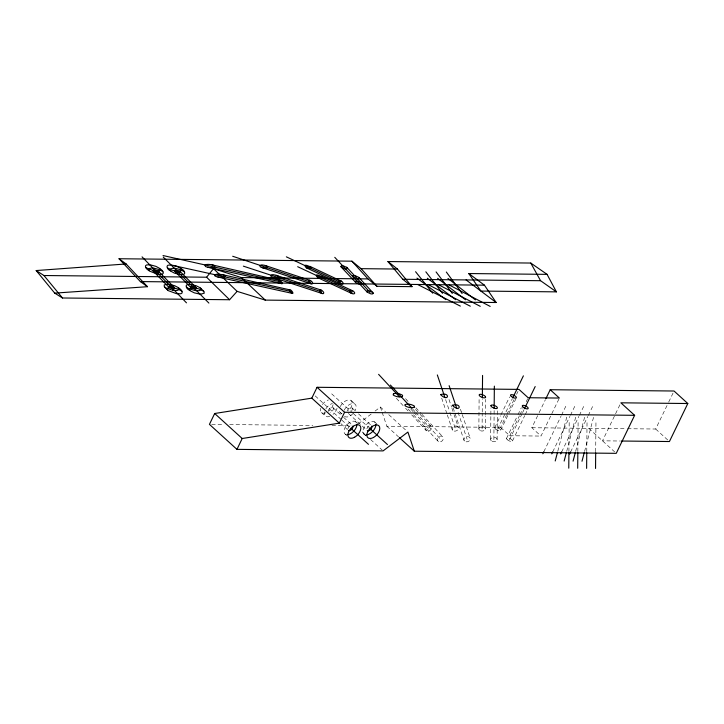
<?xml version="1.0" encoding="UTF-8"?>
<svg xmlns="http://www.w3.org/2000/svg" width="724" height="724" viewBox="0 0 724 724"><rect width="100%" height="100%" fill="white"/><g stroke="black" fill="none" stroke-linecap="round" stroke-linejoin="round"><path stroke-width="0.54" stroke-dasharray="3.62 2.71" d="M478.863 428.499L479.107 398.354M482.084 428.816L482.22 413.241M482.229 412.128L482.347 398.779M490.655 439.215L490.845 415.775M490.854 414.653L490.908 407.956M493.877 439.531L494.148 409.494M568.919 451.459L569.2 420.255M577.842 451.55L578.123 420.354M586.766 451.649L587.046 420.445M595.689 451.74L595.97 420.535M485.306 429.133L485.433 415.893M485.442 414.789L485.596 399.349M497.098 439.857L497.334 415.585M497.343 414.481L497.388 410.065M557.788 451.197L566.919 416.436M566.72 451.287L575.842 416.526M575.643 451.378L584.766 416.626M584.567 451.477L593.689 416.716M494.736 427.703L500.474 415.811M500.954 414.816L509.56 396.978M506.529 438.418L517.533 415.621M518.004 414.635L521.352 407.693M497.705 428.979L512.239 398.906M382.163 412.372L386.815 426.21L500.601 427.404L506.402 415.395M506.891 414.399L514.14 399.395M516.556 394.39L518.013 391.394M500.664 430.255L515.895 398.815M500.601 427.404L509.777 435.739L519.443 415.73M519.932 414.734L522.828 408.734M526.212 401.729L527.669 398.725M509.497 439.694L522.095 413.63M522.583 412.626L524.031 409.621M512.465 440.979L524.737 415.621M525.235 414.608L527.687 409.531M558.901 399.051L541.009 436.065L531.832 427.73L538.611 413.721M539.09 412.725L545.38 399.72M543.824 451.749L560.991 416.237M561.48 415.223L565.887 406.092M552.747 451.839L569.915 416.336M570.403 415.323L574.82 406.191M561.67 451.93L578.838 416.427M579.327 415.413L583.743 406.282M570.593 452.029L587.761 416.517M588.25 415.504L592.666 406.372M619.898 404.816L602.486 440.826L620.341 441.016M627.527 428.726L655.663 429.024L668.234 403.015M668.723 402.019L674.044 391.014M358.235 423.866L371.521 413.775M375.068 411.078L380.381 407.042L385.385 411.594M211.68 424.382L224.051 424.517M229.671 424.572L312.858 425.441M331.972 425.64L351.077 425.839M531.832 427.73L626.396 428.717M509.777 435.739L541.009 436.065M374.489 421.83L376.643 423.766M355.529 421.63L357.674 423.567M340.325 412.689L341.755 413.974M321.356 412.49L325.664 416.345M655.663 429.024L667.809 440.056M588.73 428.327L614.631 451.867M388.725 414.626L406.227 430.545M386.815 426.21L398.49 436.825M351.918 407.856L355.194 410.834M358.471 413.811L371.575 425.721M331.683 393.847L352.488 412.761M353.312 413.513L368.299 427.133M348.362 413.404L361.466 425.314M362.281 426.056L367.195 430.527M362.244 431.947L365.584 434.979M370.588 439.531L382.263 450.138M332.959 407.657L342.787 416.59M343.601 417.332L351.792 424.78M315.212 395.919L341.013 419.368M341.846 420.128L349.33 426.934M340.859 423.621L347.411 429.576M363.584 433.776L365.711 435.739L364.281 434.409M351.276 400.68L354.832 403.965M345.321 434.21L346.742 435.531M415.838 407.748L421.187 413.531M421.956 414.354L442.581 436.635M405.576 398.68L409.395 402.806M415.504 409.413L419.332 413.54M420.092 414.363L430.789 425.92M412.671 409.105L414.97 411.594M415.739 412.427L440.328 438.979M410.861 409.178L413.169 411.666M413.938 412.49L428.536 428.255M408.164 409.033L410.472 411.513M413.531 414.825L438.074 441.314M396.372 398.309L404.807 407.413M405.576 408.246L408.644 411.558M411.712 414.87L426.282 430.599M460.446 409.196L461.885 413.485M462.238 414.553L470.157 438.147M458.111 412.463L467.107 439.26M453.143 407.838L464.048 440.364M449.007 399.548L451.532 407.051M451.885 408.128L453.686 413.485M454.048 414.562L458.364 427.422M445.604 399.594L449.559 411.386M449.912 412.463L455.306 428.536M441.694 398.164L446.979 413.911M447.332 414.961L452.256 429.649M380.381 407.042L381.81 411.304M344.153 410.2A8.127 4.679 -47.7 0 1 353.258 403.476A8.127 4.679 -47.7 0 1 354.986 410.924M353.176 413.422A8.127 4.679 -47.7 0 1 344.253 416.255M340.217 406.626A8.127 4.679 -47.7 0 1 350.76 400.309A8.127 4.679 -47.7 0 1 348.063 411.006M342.027 413.44A8.127 4.679 -47.7 0 1 339.402 409.123M337.031 408.246A8.127 4.679 -47.7 0 1 333.031 414.381M329.764 416.391A8.127 4.679 -47.7 0 1 324.497 411.875M325.881 408.77A8.127 4.679 -47.7 0 1 332.388 403.512M333.103 404.671A8.127 4.679 -47.7 0 1 328.461 411.322M325.836 412.816A8.127 4.679 -47.7 0 1 320.569 408.3M322.37 404.562A8.127 4.679 -47.7 0 1 328.452 399.947M365.62 434.88A8.127 4.679 -47.7 0 1 365.729 425.196A8.127 4.679 -47.7 0 1 375.647 423.368M346.651 434.681A8.127 4.679 -47.7 0 1 347.04 424.68A8.127 4.679 -47.7 0 1 356.823 423.694M347.221 410.979A3.249 1.873 -47.7 0 1 350.932 407.54A3.249 1.873 -47.7 0 1 351.683 410.77M366.878 428.843A3.249 1.873 -47.7 0 1 370.036 425.504M328.262 410.779A3.249 1.873 -47.7 0 1 331.411 407.44A3.249 1.873 -47.7 0 1 333.275 409.332A3.249 1.873 -47.7 0 1 330.117 412.671M347.864 428.898A3.249 1.873 -47.7 0 1 349.529 426.183A3.249 1.873 -47.7 0 1 352.117 425.26M480.365 430.699A3.249 2.235 0.5 0 0 485.333 428.907A3.249 2.235 0.5 0 0 480.546 426.843A3.249 2.235 0.5 0 0 480.365 430.699M454.265 431.106A3.249 2.525 -18.5 0 0 458.437 427.667A3.249 2.525 -18.5 0 0 453.233 426.843A3.249 2.525 -18.5 0 0 454.265 431.106M428.843 431.061A3.249 2.652 -42.8 0 0 430.952 426.083A3.249 2.652 -42.8 0 0 425.803 427.622A3.249 2.652 -42.8 0 0 428.843 431.061M492.157 441.423A3.249 2.235 0.5 0 0 497.126 439.622A3.249 2.235 0.5 0 0 492.347 437.558A3.249 2.235 0.5 0 0 492.157 441.423M466.057 441.821A3.249 2.525 -18.5 0 0 470.229 438.382A3.249 2.525 -18.5 0 0 465.025 437.558A3.249 2.525 -18.5 0 0 466.057 441.821M440.635 441.785A3.249 2.652 -42.8 0 0 442.744 436.807A3.249 2.652 -42.8 0 0 437.595 438.337A3.249 2.652 -42.8 0 0 440.635 441.785M507.379 439.776A3.249 1.213 25.8 0 0 512.357 441.206A3.249 1.213 25.8 0 0 508.746 438.111A3.249 1.213 25.8 0 0 507.379 439.776M495.578 429.051A3.249 1.213 25.8 0 0 500.565 430.49A3.249 1.213 25.8 0 0 496.954 427.395A3.249 1.213 25.8 0 0 495.578 429.051"/><path stroke-width="1.09" d="M482.365 397.666L482.564 375.421M494.157 408.39L494.356 386.136M568.765 468.175L568.91 452.572M577.689 468.265L577.833 452.672M586.621 468.365L586.757 452.762M595.544 468.455L595.68 452.853M485.605 397.277L485.442 396.662A2.851 1.059 25.8 0 0 484.202 395.539L483.306 395.051A4.109 1.529 25.8 0 0 479.17 394.879L479.315 395.485A2.851 1.059 25.8 0 0 480.546 396.607L481.442 397.096A4.109 1.529 25.8 0 0 485.587 397.268M555.227 460.971L557.507 452.283M564.15 461.061L566.43 452.373M573.073 461.152L575.354 452.464M581.996 461.251L584.277 452.563M634.622 415.323L344.579 412.291L339.321 423.151L311.809 398.146L214.684 413.504L209.435 424.364L236.956 449.369L383.096 450.898L407.902 432.056L414.327 451.224L616.251 453.333L634.622 415.323L620.866 402.816L687.8 403.521L669.429 441.531L621.454 441.025M236.956 449.369L242.205 438.509L339.321 423.151M311.809 398.146L317.058 387.286L518.972 389.394L528.149 397.729L559.38 398.055L550.213 389.72L545.86 398.716M512.728 397.901L523.389 375.847M524.52 408.617L535.181 386.562M542.837 453.776L543.824 451.749M551.769 453.867L552.747 451.839M560.693 453.966L561.67 451.93M569.616 454.057L570.593 452.029M36.2 270.55L54.707 293.12L147.461 286.704L126.13 263.961L36.2 270.55L43.965 275.518L206.593 277.22L213.508 268.667L241.354 277.582L367.991 278.903L376.96 286.288L412.037 286.659L397.431 269.047L387.946 261.554L530.773 263.047L547.072 274.36L556.403 291.863L480.908 291.066L468.79 273.545L547.072 274.36M54.707 293.12L62.49 297.989L229.58 299.736L237.11 291.365L265.292 300.107L496.166 302.523L484.437 285.175L468.79 273.545M405.132 404.635L404.988 405.585A1.665 0.624 25.8 0 0 405.612 406.146L408.083 407.178A10.806 4.027 25.8 0 0 414.209 407.141M414.282 407.187L414.427 406.236A1.665 0.624 25.8 0 0 413.802 405.675L411.332 404.644A10.806 4.027 25.8 0 0 405.205 404.68M282.07 283.654L207.67 267.201A5.638 2.1 25.8 0 1 205.525 266.541C202.593 263.636 210.286 264.314 212.087 264.866L280.17 280.469A3.928 1.466 25.8 0 1 280.668 280.903L281.31 281.609A8.996 3.358 25.8 0 1 281.944 282.577L282.179 283.41A2.444 0.914 25.8 0 1 282.079 283.654M393.422 393.856L393.195 394.861A1.665 0.624 25.8 0 0 393.811 395.422L396.064 396.399A10.806 4.027 25.8 0 0 402.291 396.462M402.399 396.526L402.625 395.521A1.665 0.624 25.8 0 0 402.01 394.951L399.757 393.983A10.806 4.027 25.8 0 0 393.53 393.919M147.461 286.704L140.375 281.582L119.026 258.739L351.918 261.174L361.068 268.667L376.96 286.288M361.068 268.667L397.431 269.047M387.946 261.554L402.752 279.265L540.557 280.704L556.403 291.863M140.375 281.582L484.437 285.175M550.213 389.72L674.044 391.014L687.8 403.521M292.46 293.419L292.822 293.338A2.688 1.005 25.8 0 0 292.912 293.021L292.686 292.288A8.987 3.349 25.8 0 0 292.043 291.31L291.229 290.442A3.62 1.348 25.8 0 0 290.776 290.071L222.196 274.613C220.413 274.45 215.553 273.12 214.621 275.572A1.231 0.462 25.8 0 0 215.128 276.025L215.888 276.423A6.1 2.272 25.8 0 0 217.906 277.021L292.46 293.419L291.446 292.903A3.647 1.357 25.8 0 1 290.994 292.532L290.179 291.663A8.987 3.358 25.8 0 1 289.537 290.695L289.31 289.962A2.715 1.014 25.8 0 1 289.392 289.645L289.826 289.573M172.692 290.197L167.144 288.505A4.054 1.511 25.8 0 1 164.366 286.74L164.203 284.903L167.353 284.242A16.009 5.973 25.8 0 1 170.05 284.496L174.701 285.736L178.023 287.464A3.403 1.267 25.8 0 1 178.62 287.98C182.511 289.926 184.24 294.36 178.9 293.808A16.181 6.036 25.8 0 1 176.231 293.564L168.267 290.641A3.385 1.258 25.8 0 1 167.588 290.062L164.411 286.74M281.672 283.699L280.668 283.156A3.955 1.475 25.8 0 1 280.17 282.713L279.527 282.016A8.996 3.358 25.8 0 1 278.903 281.057L278.659 280.224A2.471 0.923 25.8 0 1 278.767 279.971L279.174 279.926M171.796 288.478L169.362 287.618M207.743 267.21C209.191 267.717 217.272 268.414 214.195 265.545A5.629 2.1 25.8 0 0 212.105 264.884M217.915 277.039C220.132 277.256 224.549 278.496 225.463 276.07A1.231 0.462 25.8 0 0 224.956 275.618L224.304 275.274A5.928 2.208 25.8 0 0 222.205 274.631M172.828 265.409L291.111 291.491M163.027 255.545L280.414 281.808M243.364 266.151L321.637 291.808M273.075 277.473L322.207 293.528A1.403 0.525 25.8 0 0 322.723 293.645L323.157 293.618A3.167 1.177 25.8 0 0 323.574 293.356L323.719 292.876A6.118 2.281 25.8 0 0 323.429 291.998L322.551 290.967A1.964 0.733 25.8 0 0 321.085 290.062L276.17 275.328A5.367 2 25.8 0 0 275.554 275.138A7.502 2.796 25.8 0 0 274.061 274.839C272.505 273.808 268.188 276.079 273.075 277.473A5.376 2.009 25.8 0 0 273.654 277.645A7.493 2.796 25.8 0 0 275.156 277.944C278.107 278.948 280.396 276.116 276.17 275.328M232.694 256.269L310.596 282.125M265.391 265.554A6.389 2.38 25.8 0 0 263.274 265.093C260.513 264.097 257.871 266.776 262.188 267.627L311.13 283.817A1.367 0.507 25.8 0 0 311.646 283.926L311.999 283.917A2.95 1.104 25.8 0 0 312.415 283.727L312.623 283.156A6.127 2.281 25.8 0 0 312.334 282.288L311.637 281.419M311.573 281.41A1.973 0.733 25.8 0 0 310.08 280.405L265.391 265.563C270.106 266.966 265.925 269.084 264.305 268.106A6.389 2.38 25.8 0 1 262.188 267.636M306.379 267.817C320.578 271.283 299.79 260.586 306.306 267.789L340.271 283.718A1.982 0.742 25.8 0 0 340.95 283.98L342.063 284.143A3.828 1.43 25.8 0 0 342.651 284.043L342.914 283.908A4.996 1.864 25.8 0 0 343.221 283.156L342.362 281.853A2.118 0.787 25.8 0 0 341.303 281.174M317.709 277.636C331.646 281.012 311.076 270.188 317.709 277.636L351.692 293.437A2.054 0.769 25.8 0 0 352.38 293.7L353.638 293.863A4.018 1.502 25.8 0 0 354.226 293.709L354.362 293.627A4.996 1.864 25.8 0 0 354.679 292.867L353.783 291.546A2.199 0.824 25.8 0 0 352.669 290.831L321.166 276.097M297.673 266.713L352.172 292.125M286.342 256.83L340.769 282.441M309.836 266.323L341.294 281.174A1.982 0.742 25.8 0 0 340.615 280.912L339.484 280.74A3.837 1.43 25.8 0 0 338.904 280.849L338.642 280.984A5.005 1.864 25.8 0 0 338.334 281.736L339.194 283.03A2.118 0.787 25.8 0 0 340.271 283.727M417.839 284.595L460.346 306.107M428.255 284.704L470.301 306.207M438.663 284.813L480.256 306.315M449.079 284.921L490.202 306.415M174.14 287.419L171.262 286.297A6.208 2.317 25.8 0 0 169.307 286.17L168.547 286.478L168.71 287.138A1.493 0.561 25.8 0 0 169.362 287.618M196.141 287.654L193 286.469A6.19 2.308 25.8 0 0 191.344 286.405L190.566 286.722L190.756 287.41L174.629 271.102L175.271 270.188A5.873 2.19 25.8 0 1 176.9 270.251L180.014 271.446M174.937 271.4L178.05 272.586A5.873 2.19 25.8 0 0 179.67 272.658L180.421 272.324L180.213 271.627L196.331 287.826A1.502 0.561 25.8 0 1 196.584 288.252L196.104 288.758A5.919 2.208 25.8 0 1 193.751 288.704L191.38 287.871A1.475 0.552 25.8 0 1 190.928 287.573M119.026 258.739L126.13 263.961M416.97 278.107L445.785 299.591M466.066 279.926L496.166 302.523M427.305 278.215L455.658 299.7M437.631 278.324L465.532 299.799M447.957 278.432L475.415 299.908M402.752 279.265L412.037 286.659M399.322 437.586L414.327 451.224M369.131 427.884L387.44 444.527M317.058 387.286L344.579 412.291M350.995 428.445L368.471 444.328M214.684 413.504L242.205 438.509M320.732 292.65L319.863 291.618A6.118 2.281 25.8 0 1 319.574 290.749L319.709 290.261A3.177 1.186 25.8 0 1 320.126 289.998L320.56 289.98A1.403 0.525 25.8 0 1 321.085 290.098M241.354 277.582L265.292 300.107M213.508 268.667L237.11 291.365M206.593 277.22L229.58 299.736M181.127 268.749C184.43 269.672 186.846 275.075 182.005 274.568A14.969 5.584 25.8 0 1 178.9 274.324L174.393 273.093L171.136 271.355A3.575 1.33 25.8 0 1 170.574 270.876C167.307 269.916 164.954 264.559 169.76 265.065A14.842 5.539 25.8 0 1 172.158 265.201L176.692 266.296L180.656 268.323A3.602 1.339 25.8 0 1 181.127 268.749L181.67 270.505L178.864 271.409A14.815 5.53 25.8 0 1 175.769 271.174L171.28 269.934L168.013 268.188A3.611 1.348 25.8 0 1 167.461 267.708M203.806 291.419L200.494 288.107A3.412 1.267 25.8 0 0 200.014 287.69L196.041 285.699L191.444 284.623A15.819 5.901 25.8 0 0 188.982 284.478C184.068 283.935 186.303 289.374 189.797 290.396A3.385 1.258 25.8 0 0 190.349 290.876L194.34 292.849L198.91 293.899A15.991 5.964 25.8 0 0 201.344 294.034L204.277 293.148L203.806 291.419A3.376 1.258 25.8 0 0 203.335 291.012L199.362 289.021L194.747 287.944A15.991 5.964 25.8 0 0 192.285 287.808L189.362 288.695L189.797 290.396M309.555 282.831L308.867 281.962A6.127 2.281 25.8 0 1 308.578 281.102L308.777 280.532A2.959 1.104 25.8 0 1 309.202 280.333L309.555 280.324A1.357 0.507 25.8 0 1 310.08 280.441M163.253 257.092L208.883 303.075M159.778 268.631C163.407 270.423 165.307 274.894 160.067 274.351A15.186 5.665 25.8 0 1 157.461 274.106L149.569 271.129A3.575 1.33 25.8 0 1 148.882 270.541C145.298 268.731 143.452 264.296 148.628 264.839A15.032 5.602 25.8 0 1 151.271 265.084L155.859 266.341L159.171 268.097A3.593 1.339 25.8 0 1 159.778 268.631L160.076 270.514L157.018 271.192A15.032 5.602 25.8 0 1 154.411 270.948L146.538 267.971A3.602 1.348 25.8 0 1 145.85 267.373M168.71 287.138L153.017 270.839L153.669 269.962A5.892 2.199 25.8 0 1 155.588 270.088L158.447 271.228A1.43 0.534 25.8 0 1 158.692 271.446L174.393 287.636M142.067 256.866L186.484 302.849M341.312 267.138L355.584 282.342M334.769 257.337L367.14 292.016M346.696 267.228L369.982 292.315M390.39 385.05L411.902 408.282M378.598 374.335L399.34 396.734M358.932 277.563L372.833 292.632M351.918 261.174L367.991 278.903M170.583 270.876L170.086 269.138L172.9 268.242A14.96 5.584 25.8 0 1 176.032 268.486L180.575 269.735L183.815 271.491A3.575 1.33 25.8 0 1 184.294 271.907M158.692 271.446L158.882 272.115L158.14 272.432A5.892 2.199 25.8 0 1 156.23 272.305L153.37 271.174A1.43 0.534 25.8 0 1 153.108 270.939M148.882 270.541L148.628 268.676L151.687 268.007A15.186 5.665 25.8 0 1 154.339 268.26L158.936 269.509L162.248 271.265A3.566 1.33 25.8 0 1 162.855 271.79M167.588 290.062C165.751 288.206 169.135 287.265 170.565 287.573A16.181 6.036 25.8 0 1 173.262 287.817L177.923 289.057L181.253 290.776A3.376 1.258 25.8 0 1 181.851 291.301M43.965 275.518L62.49 297.989M415.585 271.708L432.708 293.193M425.839 271.817L442.509 293.292M436.083 271.925L452.31 293.401M446.328 272.025L462.111 293.501M530.773 263.047L540.557 280.704M449.124 385.666L456.672 408.173M437.332 374.942L444.88 397.449M490.926 405.721L491.107 406.2A2.851 1.059 25.8 0 0 492.338 407.331L493.551 407.956A4.109 1.529 25.8 0 0 497.406 407.865L497.234 407.377A2.851 1.059 25.8 0 0 495.994 406.255L494.791 405.621A4.109 1.529 25.8 0 0 490.935 405.721M352.669 290.831A2.054 0.769 25.8 0 0 351.973 290.568L350.706 290.405A4.027 1.502 25.8 0 0 350.117 290.559L349.991 290.632A4.996 1.864 25.8 0 0 349.674 291.392L350.552 292.713A2.199 0.824 25.8 0 0 351.692 293.437M186.53 287.075A3.421 1.276 25.8 0 0 187.082 287.555A4.625 1.729 25.8 0 0 189.281 288.813L194.638 290.442A15.231 5.683 25.8 0 0 199.317 290.605L201.055 289.691A4.29 1.602 25.8 0 0 200.557 288.116M174.158 287.419A1.475 0.552 25.8 0 1 174.611 288.143L174.231 288.505A5.828 2.172 25.8 0 1 171.778 288.46M322.207 293.564A1.964 0.733 25.8 0 1 320.768 292.65M178.665 287.989A4.045 1.511 25.8 0 1 179.145 289.356L177.633 290.342A15.095 5.629 25.8 0 1 172.674 290.179M311.13 283.853A1.973 0.733 25.8 0 1 309.619 282.84M375.847 424.454A8.127 4.679 -47.7 0 1 366.616 434.889M356.887 424.861A8.127 4.679 -47.7 0 1 347.656 434.69M371.81 426.029A3.249 1.873 -47.7 0 1 370.76 429.395A3.249 1.873 -47.7 0 1 367.511 430.726M352.923 426.02A3.249 1.873 -47.7 0 1 351.674 429.323A3.249 1.873 -47.7 0 1 348.543 430.527M373.186 293.274L372.661 293.872A4.561 1.701 25.8 0 1 370.543 293.754L367.43 292.288A2.362 0.878 25.8 0 1 366.851 291.618L367.303 290.767A4.561 1.701 25.8 0 1 369.412 290.885L372.525 292.342A2.362 0.878 25.8 0 1 373.113 293.03L373.186 293.274M361.538 283.564L360.842 284.179A4.597 1.72 25.8 0 1 358.914 284.034L355.864 282.595A2.281 0.851 25.8 0 1 355.303 281.953L355.909 281.075A4.597 1.72 25.8 0 1 357.837 281.229L360.887 282.65A2.281 0.851 25.8 0 1 361.457 283.319L361.538 283.564M352.706 276.161L352.778 276.532A2.344 0.878 25.8 0 0 353.366 277.211L356.552 278.704A4.787 1.783 25.8 0 0 358.733 278.821L359.213 277.962A2.344 0.878 25.8 0 0 358.615 277.265L355.43 275.79A4.833 1.801 25.8 0 0 353.43 275.636L352.706 276.161M340.959 266.378L341.031 266.74A2.263 0.842 25.8 0 0 341.592 267.4L344.724 268.857A4.824 1.801 25.8 0 0 346.706 269.002L347.357 268.124A2.263 0.842 25.8 0 0 346.787 267.455L343.656 266.007A4.824 1.801 25.8 0 0 341.674 265.853L340.959 266.378M440.581 394.589C448.518 402.779 450.898 391.693 440.581 394.589M452.373 405.313C460.6 413.567 462.292 402.263 452.373 405.313M523.126 407.196A3.249 1.213 25.8 0 0 528.113 408.626A3.249 1.213 25.8 0 0 524.502 405.531A3.249 1.213 25.8 0 0 523.126 407.196M511.334 396.471A3.249 1.213 25.8 0 0 516.321 397.901A3.249 1.213 25.8 0 0 512.701 394.815A3.249 1.213 25.8 0 0 511.334 396.471M373.566 437.441A8.127 4.679 -47.7 0 0 378.797 425.694A8.127 4.679 -47.7 0 0 367.593 431.957A8.127 4.679 -47.7 0 0 373.566 437.441M354.597 437.242A8.127 4.679 -47.7 0 0 359.828 425.495A8.127 4.679 -47.7 0 0 348.624 431.757A8.127 4.679 -47.7 0 0 354.597 437.242"/></g></svg>
